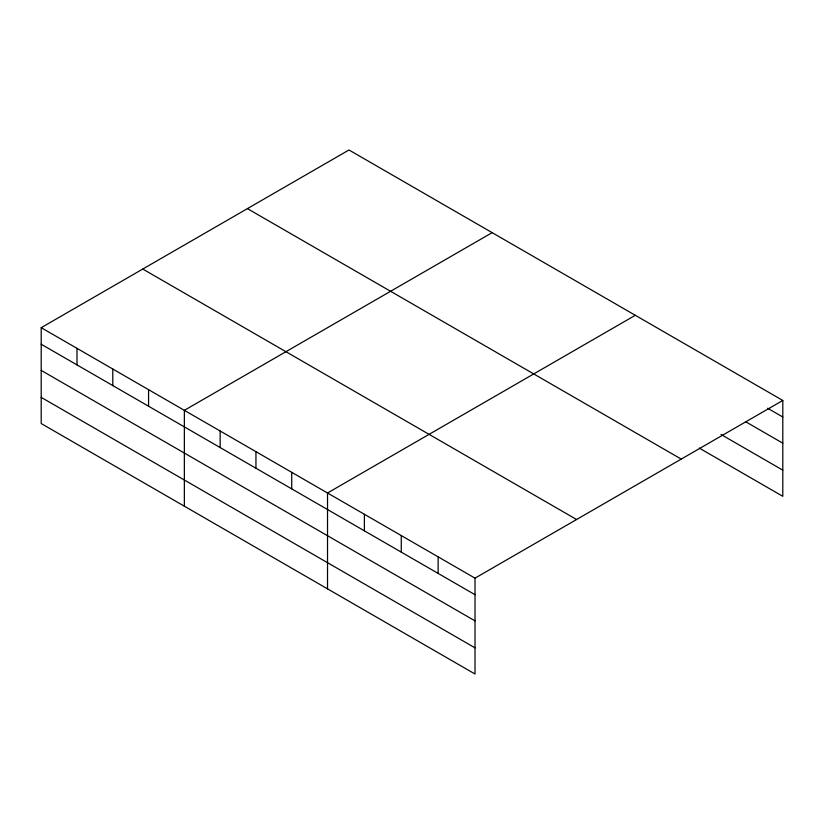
<?xml version="1.0" encoding="UTF-8"?>
<svg xmlns="http://www.w3.org/2000/svg" width="824" height="824" viewBox="0 0 824 824"><rect width="100%" height="100%" fill="white"/><g stroke="black" fill="none" stroke-linecap="round" stroke-linejoin="round"><path stroke-width="1.24" d="M699.288 448.102L782.8 496.316L782.8 400.454L348.985 149.989L41.2 327.684L41.2 423.546L475.015 674.011L475.015 578.149L41.2 327.684M492.144 232.646L184.36 410.342L184.36 506.204M635.304 315.293L327.519 492.989L327.519 588.851M475.015 578.149L782.8 400.454M767.618 408.23L782.8 417.006M745.926 421.888L782.8 443.178M720.979 434.454L782.8 470.144M247.416 208.627L681.232 459.092M142.768 269.046L576.584 519.511M41.2 344.236L475.015 594.701M41.2 370.409L475.015 620.874M41.2 397.374L475.015 647.839M438.141 556.859L438.141 573.411M401.267 535.569L401.267 552.121M364.393 514.279L364.393 530.831M291.727 472.327L291.727 488.879M255.945 451.665L255.945 468.217M220.152 431.003L220.152 447.545M148.567 389.67L148.567 406.222M112.785 369.008L112.785 385.56M76.993 348.346L76.993 364.898"/></g></svg>
